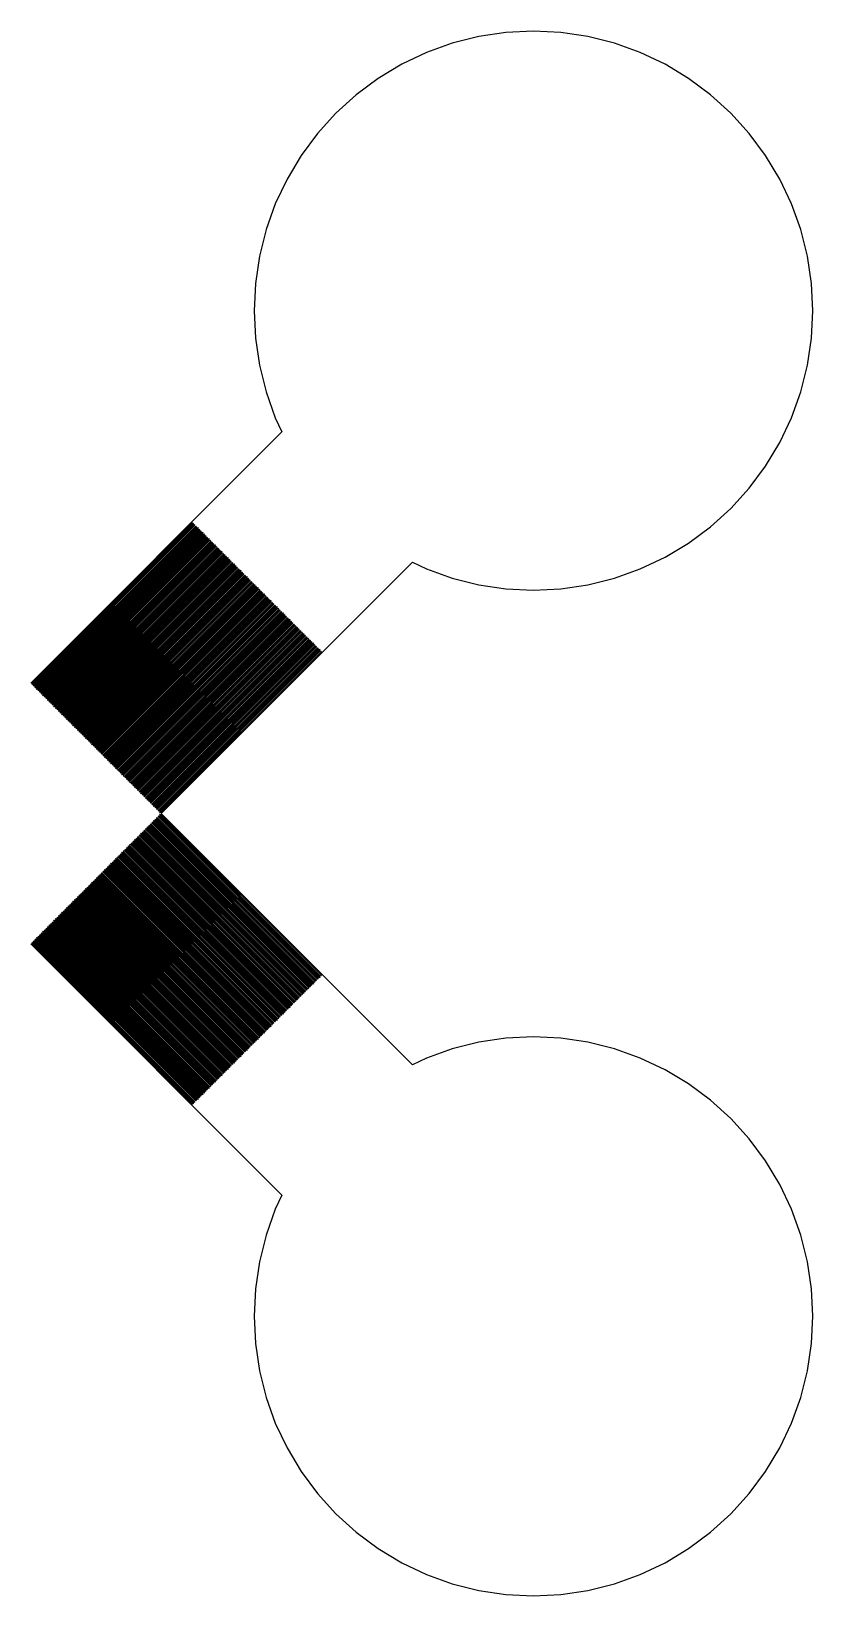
# Model space of a CAD drawing. Extents: x -73 to 181, y -8 to 80.
# Drawn here: x 9 to 16, y 2 to 16 of the extents above; entities that cross this region are included whole.
import ezdxf

# ---------------------------------------------------------------- set-up
doc = ezdxf.new("R2010")
doc.units = 0

msp = doc.modelspace()

# ---------------------------------------------------------------- linework, layer by layer
for p, q in [((13.2521, 15.9851), (13.0095, 15.9491)), ((13.4972, 15.9972), (13.2521, 15.9851)), ((13.7422, 15.9851), (13.4972, 15.9972)), ((13.9849, 15.9491), (13.7422, 15.9851)), ((12.7715, 15.8895), (12.5405, 15.8069)), ((13.0095, 15.9491), (12.7715, 15.8895)), ((14.2229, 15.8895), (13.9849, 15.9491)), ((14.4539, 15.8069), (14.2229, 15.8895)), ((12.3187, 15.702), (12.1083, 15.5759)), ((12.5405, 15.8069), (12.3187, 15.702)), ((14.6757, 15.702), (14.4539, 15.8069)), ((14.8861, 15.5759), (14.6757, 15.702)), ((12.1083, 15.5759), (11.9112, 15.4297)), ((15.0832, 15.4297), (14.8861, 15.5759)), ((11.9112, 15.4297), (11.7294, 15.265)), ((15.265, 15.265), (15.0832, 15.4297)), ((11.7294, 15.265), (11.5647, 15.0832)), ((15.4297, 15.0832), (15.265, 15.265)), ((11.5647, 15.0832), (11.4185, 14.8861)), ((15.5759, 14.8861), (15.4297, 15.0832)), ((11.4185, 14.8861), (11.2924, 14.6757)), ((15.702, 14.6757), (15.5759, 14.8861)), ((11.2924, 14.6757), (11.1875, 14.4539)), ((15.8069, 14.4539), (15.702, 14.6757)), ((11.1875, 14.4539), (11.1048, 14.2229)), ((15.8895, 14.2229), (15.8069, 14.4539)), ((11.1048, 14.2229), (11.0452, 13.9849)), ((15.9491, 13.9849), (15.8895, 14.2229)), ((11.0452, 13.9849), (11.0092, 13.7422)), ((15.9851, 13.7422), (15.9491, 13.9849)), ((11.0092, 13.7422), (10.9972, 13.4972)), ((15.9972, 13.4972), (15.9851, 13.7422)), ((10.9972, 13.4972), (11.0092, 13.2521)), ((15.9851, 13.2521), (15.9972, 13.4972)), ((11.0092, 13.2521), (11.0452, 13.0094)), ((15.9491, 13.0095), (15.9851, 13.2521)), ((11.0452, 13.0094), (11.1048, 12.7715)), ((15.8895, 12.7715), (15.9491, 13.0095)), ((11.1048, 12.7715), (11.1875, 12.5405)), ((15.8069, 12.5405), (15.8895, 12.7715)), ((11.1875, 12.5405), (11.2473, 12.414)), ((15.702, 12.3187), (15.8069, 12.5405)), ((11.2473, 12.414), (9, 10.1667)), ((15.5759, 12.1083), (15.702, 12.3187)), ((15.4297, 11.9112), (15.5759, 12.1083)), ((15.265, 11.7294), (15.4297, 11.9112)), ((15.0832, 11.5647), (15.265, 11.7294)), ((9.00706, 10.1596), (10.4474, 11.6)), ((10.4545, 11.5929), (9.01414, 10.1526)), ((9.02121, 10.1455), (10.4616, 11.5859)), ((10.4687, 11.5788), (9.02829, 10.1384)), ((9.03535, 10.1314), (10.4757, 11.5717)), ((10.4828, 11.5647), (9.04242, 10.1243)), ((9.0495, 10.1172), (10.4899, 11.5576)), ((10.4969, 11.5505), (9.05656, 10.1101)), ((9.06364, 10.1031), (10.504, 11.5434)), ((10.5111, 11.5364), (9.07071, 10.096)), ((9.07777, 10.0889), (10.5182, 11.5293)), ((10.5252, 11.5222), (9.08485, 10.0818)), ((9.09192, 10.0748), (10.5323, 11.5152)), ((10.5394, 11.5081), (9.09898, 10.0677)), ((9.10606, 10.0606), (10.5464, 11.501)), ((10.5535, 11.494), (9.11313, 10.0536)), ((9.12019, 10.0465), (10.5606, 11.4869)), ((10.5677, 11.4798), (9.12727, 10.0394)), ((10.4474, 11.6), (10.4545, 11.5929)), ((10.4616, 11.5859), (10.4687, 11.5788)), ((10.4757, 11.5717), (10.4828, 11.5647)), ((10.4899, 11.5576), (10.4969, 11.5505)), ((10.504, 11.5434), (10.5111, 11.5364)), ((10.5182, 11.5293), (10.5252, 11.5222)), ((10.5323, 11.5152), (10.5394, 11.5081)), ((10.5464, 11.501), (10.5535, 11.494)), ((10.5606, 11.4869), (10.5677, 11.4798)), ((14.8861, 11.4185), (15.0832, 11.5647)), ((9.13434, 10.0324), (10.5747, 11.4727)), ((10.5818, 11.4657), (9.14142, 10.0253)), ((9.14848, 10.0182), (10.5889, 11.4586)), ((10.5959, 11.4515), (9.15556, 10.0112)), ((9.16263, 10.0041), (10.603, 11.4444)), ((10.6101, 11.4374), (9.16971, 9.99701)), ((9.17677, 9.98994), (10.6171, 11.4303)), ((10.6242, 11.4232), (9.18385, 9.98286)), ((9.19092, 9.9758), (10.6313, 11.4162)), ((10.6384, 11.4091), (9.19798, 9.96872)), ((9.20506, 9.96165), (10.6454, 11.402)), ((10.6525, 11.395), (9.21213, 9.95457)), ((9.21919, 9.94751), (10.6596, 11.3879)), ((10.6667, 11.3808), (9.22627, 9.94043)), ((9.23334, 9.93336), (10.6737, 11.3737)), ((10.6808, 11.3667), (9.24042, 9.92628)), ((9.24748, 9.91922), (10.6879, 11.3596)), ((10.6949, 11.3525), (9.25455, 9.91216)), ((9.26163, 9.90508), (10.702, 11.3455)), ((10.7091, 11.3384), (9.26869, 9.89801)), ((10.5747, 11.4727), (10.5818, 11.4657)), ((10.5889, 11.4586), (10.5959, 11.4515)), ((10.603, 11.4444), (10.6101, 11.4374)), ((10.6171, 11.4303), (10.6242, 11.4232)), ((10.6313, 11.4162), (10.6384, 11.4091)), ((10.6454, 11.402), (10.6525, 11.395)), ((10.6596, 11.3879), (10.6667, 11.3808)), ((10.6737, 11.3737), (10.6808, 11.3667)), ((10.6879, 11.3596), (10.6949, 11.3525)), ((10.702, 11.3455), (10.7091, 11.3384)), ((14.6757, 11.2924), (14.8861, 11.4185)), ((9.27576, 9.89095), (10.7161, 11.3313)), ((10.7232, 11.3242), (9.28284, 9.88387)), ((9.2899, 9.8768), (10.7303, 11.3172)), ((10.7374, 11.3101), (9.29698, 9.86974)), ((9.30405, 9.86266), (10.7444, 11.303)), ((10.7515, 11.296), (9.31113, 9.85559)), ((9.31819, 9.84851), (10.7586, 11.2889)), ((10.7656, 11.2818), (9.32527, 9.84145)), ((9.33234, 9.83437), (10.7727, 11.2747)), ((10.7798, 11.2677), (9.33942, 9.8273)), ((9.34648, 9.82022), (10.7868, 11.2606)), ((10.7939, 11.2535), (9.35355, 9.81316)), ((9.36063, 9.80608), (10.801, 11.2465)), ((10.8081, 11.2394), (9.36769, 9.79901)), ((9.37476, 9.79195), (10.8151, 11.2323)), ((10.8222, 11.2253), (9.38184, 9.78487)), ((9.3889, 9.7778), (10.8293, 11.2182)), ((10.8363, 11.2111), (9.39597, 9.77074)), ((9.40305, 9.76366), (10.8434, 11.204)), ((10.8505, 11.197), (9.41011, 9.75659)), ((10.1667, 9), (12.414, 11.2473)), ((10.7161, 11.3313), (10.7232, 11.3242)), ((10.7303, 11.3172), (10.7374, 11.3101)), ((10.7444, 11.303), (10.7515, 11.296)), ((10.7586, 11.2889), (10.7656, 11.2818)), ((10.7727, 11.2747), (10.7798, 11.2677)), ((10.7868, 11.2606), (10.7939, 11.2535)), ((10.801, 11.2465), (10.8081, 11.2394)), ((10.8151, 11.2323), (10.8222, 11.2253)), ((10.8293, 11.2182), (10.8363, 11.2111)), ((10.8434, 11.204), (10.8505, 11.197)), ((12.414, 11.2473), (12.5405, 11.1875)), ((14.4539, 11.1875), (14.6757, 11.2924)), ((9.41719, 9.74951), (10.8576, 11.1899)), ((10.8646, 11.1828), (9.42426, 9.74245)), ((9.43134, 9.73538), (10.8717, 11.1758)), ((10.8788, 11.1687), (9.4384, 9.7283)), ((9.44548, 9.72124), (10.8858, 11.1616)), ((10.8929, 11.1545), (9.45255, 9.71417)), ((9.45963, 9.70709), (10.9, 11.1475)), ((10.9071, 11.1404), (9.46669, 9.70003)), ((9.47375, 9.69295), (10.9141, 11.1333)), ((10.9212, 11.1263), (9.48083, 9.68588)), ((9.4879, 9.6788), (10.9283, 11.1192)), ((10.9353, 11.1121), (9.49496, 9.67174)), ((9.50204, 9.66466), (10.9424, 11.105)), ((10.9495, 11.098), (9.50911, 9.65759)), ((9.51619, 9.65051), (10.9566, 11.0909)), ((10.9636, 11.0838), (9.52325, 9.64345)), ((9.53032, 9.63638), (10.9707, 11.0768)), ((10.9778, 11.0697), (9.5374, 9.6293)), ((9.54446, 9.62224), (10.9848, 11.0626)), ((10.9919, 11.0556), (9.55153, 9.61517)), ((10.8576, 11.1899), (10.8646, 11.1828)), ((10.8717, 11.1758), (10.8788, 11.1687)), ((10.8858, 11.1616), (10.8929, 11.1545)), ((10.9, 11.1475), (10.9071, 11.1404)), ((10.9141, 11.1333), (10.9212, 11.1263)), ((10.9283, 11.1192), (10.9353, 11.1121)), ((10.9424, 11.105), (10.9495, 11.098)), ((10.9566, 11.0909), (10.9636, 11.0838)), ((10.9707, 11.0768), (10.9778, 11.0697)), ((10.9848, 11.0626), (10.9919, 11.0556)), ((12.5405, 11.1875), (12.7715, 11.1048)), ((12.7715, 11.1048), (13.0094, 11.0452)), ((13.9849, 11.0452), (14.2229, 11.1048)), ((14.2229, 11.1048), (14.4539, 11.1875)), ((9.55861, 9.60809), (10.999, 11.0485)), ((11.0061, 11.0414), (9.56567, 9.60103)), ((9.57275, 9.59396), (11.0131, 11.0343)), ((11.0202, 11.0273), (9.57982, 9.58688)), ((9.58688, 9.57982), (11.0273, 11.0202)), ((11.0343, 11.0131), (9.59396, 9.57275)), ((9.60103, 9.56567), (11.0414, 11.0061)), ((11.0485, 10.999), (9.60809, 9.55861)), ((9.61517, 9.55153), (11.0556, 10.9919)), ((11.0626, 10.9848), (9.62224, 9.54446)), ((9.6293, 9.5374), (11.0697, 10.9778)), ((11.0768, 10.9707), (9.63638, 9.53032)), ((9.64345, 9.52325), (11.0838, 10.9636)), ((11.0909, 10.9566), (9.65051, 9.51619)), ((9.65759, 9.50911), (11.098, 10.9495)), ((11.105, 10.9424), (9.66466, 9.50204)), ((9.67174, 9.49496), (11.1121, 10.9353)), ((11.1192, 10.9283), (9.6788, 9.4879)), ((9.68588, 9.48083), (11.1263, 10.9212)), ((10.999, 11.0485), (11.0061, 11.0414)), ((11.0131, 11.0343), (11.0202, 11.0273)), ((11.0273, 11.0202), (11.0343, 11.0131)), ((11.0414, 11.0061), (11.0485, 10.999)), ((11.0556, 10.9919), (11.0626, 10.9848)), ((11.0697, 10.9778), (11.0768, 10.9707)), ((11.0838, 10.9636), (11.0909, 10.9566)), ((11.098, 10.9495), (11.105, 10.9424)), ((11.1121, 10.9353), (11.1192, 10.9283)), ((11.1263, 10.9212), (11.1333, 10.9141)), ((13.0094, 11.0452), (13.2521, 11.0092)), ((13.2521, 11.0092), (13.4972, 10.9972)), ((13.4972, 10.9972), (13.7422, 11.0092)), ((13.7422, 11.0092), (13.9849, 11.0452)), ((11.1333, 10.9141), (9.69295, 9.47375)), ((9.70003, 9.46669), (11.1404, 10.9071)), ((11.1475, 10.9), (9.70709, 9.45963)), ((9.71417, 9.45255), (11.1545, 10.8929)), ((11.1616, 10.8858), (9.72124, 9.44548)), ((9.7283, 9.4384), (11.1687, 10.8788)), ((11.1758, 10.8717), (9.73538, 9.43134)), ((9.74245, 9.42426), (11.1828, 10.8646)), ((11.1899, 10.8576), (9.74951, 9.41719)), ((9.75659, 9.41011), (11.197, 10.8505)), ((11.204, 10.8434), (9.76366, 9.40305)), ((9.77074, 9.39597), (11.2111, 10.8363)), ((11.2182, 10.8293), (9.7778, 9.3889)), ((9.78487, 9.38184), (11.2253, 10.8222)), ((11.2323, 10.8151), (9.79195, 9.37476)), ((9.79901, 9.36769), (11.2394, 10.8081)), ((11.2465, 10.801), (9.80608, 9.36063)), ((9.81316, 9.35355), (11.2535, 10.7939)), ((11.2606, 10.7868), (9.82022, 9.34648)), ((9.8273, 9.33942), (11.2677, 10.7798)), ((11.1404, 10.9071), (11.1475, 10.9)), ((11.1545, 10.8929), (11.1616, 10.8858)), ((11.1687, 10.8788), (11.1758, 10.8717)), ((11.1828, 10.8646), (11.1899, 10.8576)), ((11.197, 10.8505), (11.204, 10.8434)), ((11.2111, 10.8363), (11.2182, 10.8293)), ((11.2253, 10.8222), (11.2323, 10.8151)), ((11.2394, 10.8081), (11.2465, 10.801)), ((11.2535, 10.7939), (11.2606, 10.7868)), ((11.2677, 10.7798), (11.2747, 10.7727)), ((11.2747, 10.7727), (9.83437, 9.33234)), ((9.84145, 9.32527), (11.2818, 10.7656)), ((11.2889, 10.7586), (9.84851, 9.31819)), ((9.85559, 9.31113), (11.296, 10.7515)), ((11.303, 10.7444), (9.86266, 9.30405)), ((9.86974, 9.29698), (11.3101, 10.7374)), ((11.3172, 10.7303), (9.8768, 9.2899)), ((9.88387, 9.28284), (11.3242, 10.7232)), ((11.3313, 10.7161), (9.89095, 9.27576)), ((9.89801, 9.26869), (11.3384, 10.7091)), ((11.3455, 10.702), (9.90508, 9.26163)), ((9.91216, 9.25455), (11.3525, 10.6949)), ((11.3596, 10.6879), (9.91922, 9.24748)), ((9.92628, 9.24042), (11.3667, 10.6808)), ((11.3737, 10.6737), (9.93336, 9.23334)), ((9.94043, 9.22627), (11.3808, 10.6667)), ((11.3879, 10.6596), (9.94751, 9.21919)), ((9.95457, 9.21213), (11.395, 10.6525)), ((11.402, 10.6454), (9.96165, 9.20506)), ((9.96872, 9.19798), (11.4091, 10.6384)), ((11.2818, 10.7656), (11.2889, 10.7586)), ((11.296, 10.7515), (11.303, 10.7444)), ((11.3101, 10.7374), (11.3172, 10.7303)), ((11.3242, 10.7232), (11.3313, 10.7161)), ((11.3384, 10.7091), (11.3455, 10.702)), ((11.3525, 10.6949), (11.3596, 10.6879)), ((11.3667, 10.6808), (11.3737, 10.6737)), ((11.3808, 10.6667), (11.3879, 10.6596)), ((11.395, 10.6525), (11.402, 10.6454)), ((11.4091, 10.6384), (11.4162, 10.6313)), ((11.4162, 10.6313), (9.9758, 9.19092)), ((9.98286, 9.18385), (11.4232, 10.6242)), ((11.4303, 10.6171), (9.98994, 9.17677)), ((9.99701, 9.16971), (11.4374, 10.6101)), ((11.4444, 10.603), (10.0041, 9.16263)), ((10.0112, 9.15556), (11.4515, 10.5959)), ((11.4586, 10.5889), (10.0182, 9.14848)), ((10.0253, 9.14142), (11.4657, 10.5818)), ((11.4727, 10.5747), (10.0324, 9.13434)), ((10.0394, 9.12727), (11.4798, 10.5677)), ((11.4869, 10.5606), (10.0465, 9.12019)), ((10.0536, 9.11313), (11.494, 10.5535)), ((11.501, 10.5464), (10.0606, 9.10606)), ((10.0677, 9.09898), (11.5081, 10.5394)), ((11.5152, 10.5323), (10.0748, 9.09192)), ((10.0818, 9.08485), (11.5222, 10.5252)), ((11.5293, 10.5182), (10.0889, 9.07777)), ((10.096, 9.07071), (11.5364, 10.5111)), ((11.5434, 10.504), (10.1031, 9.06364)), ((10.1101, 9.05656), (11.5505, 10.4969)), ((11.4232, 10.6242), (11.4303, 10.6171)), ((11.4374, 10.6101), (11.4444, 10.603)), ((11.4515, 10.5959), (11.4586, 10.5889)), ((11.4657, 10.5818), (11.4727, 10.5747)), ((11.4798, 10.5677), (11.4869, 10.5606)), ((11.494, 10.5535), (11.501, 10.5464)), ((11.5081, 10.5394), (11.5152, 10.5323)), ((11.5222, 10.5252), (11.5293, 10.5182)), ((11.5364, 10.5111), (11.5434, 10.504)), ((11.5505, 10.4969), (11.5576, 10.4899)), ((11.5576, 10.4899), (10.1172, 9.0495)), ((10.1243, 9.04242), (11.5647, 10.4828)), ((11.5717, 10.4757), (10.1314, 9.03535)), ((10.1384, 9.02829), (11.5788, 10.4687)), ((11.5859, 10.4616), (10.1455, 9.02121)), ((10.1526, 9.01414), (11.5929, 10.4545)), ((11.6, 10.4474), (10.1596, 9.00706)), ((11.5647, 10.4828), (11.5717, 10.4757)), ((11.5788, 10.4687), (11.5859, 10.4616)), ((11.5929, 10.4545), (11.6, 10.4474)), ((9.01414, 10.1526), (9.00706, 10.1596)), ((9.02829, 10.1384), (9.02121, 10.1455)), ((9.04242, 10.1243), (9.03535, 10.1314)), ((9.05656, 10.1101), (9.0495, 10.1172)), ((9.07071, 10.096), (9.06364, 10.1031)), ((9.08485, 10.0818), (9.07777, 10.0889)), ((9.09898, 10.0677), (9.09192, 10.0748)), ((9.11313, 10.0536), (9.10606, 10.0606)), ((9.12727, 10.0394), (9.12019, 10.0465)), ((9.14142, 10.0253), (9.13434, 10.0324)), ((9.15556, 10.0112), (9.14848, 10.0182)), ((9.16971, 9.99701), (9.16263, 10.0041)), ((9.18385, 9.98286), (9.17677, 9.98994)), ((9.19798, 9.96872), (9.19092, 9.9758)), ((9.21213, 9.95457), (9.20506, 9.96165)), ((9.22627, 9.94043), (9.21919, 9.94751)), ((9.24042, 9.92628), (9.23334, 9.93336)), ((9.25455, 9.91216), (9.24748, 9.91922)), ((9.26869, 9.89801), (9.26163, 9.90508)), ((9.28284, 9.88387), (9.27576, 9.89095)), ((9.29698, 9.86974), (9.2899, 9.8768)), ((9.31113, 9.85559), (9.30405, 9.86266)), ((9.32527, 9.84145), (9.31819, 9.84851)), ((9.33942, 9.8273), (9.33234, 9.83437)), ((9.35355, 9.81316), (9.34648, 9.82022)), ((9.36769, 9.79901), (9.36063, 9.80608)), ((9.38184, 9.78487), (9.37476, 9.79195)), ((9.39597, 9.77074), (9.3889, 9.7778)), ((9.41011, 9.75659), (9.40305, 9.76366)), ((9.42426, 9.74245), (9.41719, 9.74951)), ((9.4384, 9.7283), (9.43134, 9.73538)), ((9.45255, 9.71417), (9.44548, 9.72124)), ((9.46669, 9.70003), (9.45963, 9.70709)), ((9.48083, 9.68588), (9.47375, 9.69295)), ((9.49496, 9.67174), (9.4879, 9.6788)), ((9.50911, 9.65759), (9.50204, 9.66466)), ((9.52325, 9.64345), (9.51619, 9.65051)), ((9.5374, 9.6293), (9.53032, 9.63638)), ((9.55153, 9.61517), (9.54446, 9.62224)), ((9.56567, 9.60103), (9.55861, 9.60809)), ((9.57982, 9.58688), (9.57275, 9.59396)), ((9.59396, 9.57275), (9.58688, 9.57982)), ((9.60809, 9.55861), (9.60103, 9.56567)), ((9.62224, 9.54446), (9.61517, 9.55153)), ((9.63638, 9.53032), (9.6293, 9.5374)), ((9.65051, 9.51619), (9.64345, 9.52325)), ((9.66466, 9.50204), (9.65759, 9.50911)), ((9.6788, 9.4879), (9.67174, 9.49496)), ((9.69295, 9.47375), (9.68588, 9.48083)), ((9.70709, 9.45963), (9.70003, 9.46669)), ((9.72124, 9.44548), (9.71417, 9.45255)), ((9.73538, 9.43134), (9.7283, 9.4384)), ((9.74951, 9.41719), (9.74245, 9.42426)), ((9.76366, 9.40305), (9.75659, 9.41011)), ((9.7778, 9.3889), (9.77074, 9.39597)), ((9.79195, 9.37476), (9.78487, 9.38184)), ((9.80608, 9.36063), (9.79901, 9.36769)), ((9.82022, 9.34648), (9.81316, 9.35355)), ((9.83437, 9.33234), (9.8273, 9.33942)), ((9.84851, 9.31819), (9.84145, 9.32527)), ((9.86266, 9.30405), (9.85559, 9.31113)), ((9.8768, 9.2899), (9.86974, 9.29698)), ((9.89095, 9.27576), (9.88387, 9.28284)), ((9.90508, 9.26163), (9.89801, 9.26869)), ((9.91922, 9.24748), (9.91216, 9.25455)), ((9.93336, 9.23334), (9.92628, 9.24042)), ((9.94751, 9.21919), (9.94043, 9.22627)), ((9.96165, 9.20506), (9.95457, 9.21213)), ((9.9758, 9.19092), (9.96872, 9.19798)), ((9.98994, 9.17677), (9.98286, 9.18385)), ((10.0041, 9.16263), (9.99701, 9.16971)), ((10.0182, 9.14848), (10.0112, 9.15556)), ((10.0324, 9.13434), (10.0253, 9.14142)), ((10.0465, 9.12019), (10.0394, 9.12727)), ((10.0606, 9.10606), (10.0536, 9.11313)), ((10.0748, 9.09192), (10.0677, 9.09898)), ((10.0889, 9.07777), (10.0818, 9.08485)), ((10.1031, 9.06364), (10.096, 9.07071)), ((10.1172, 9.0495), (10.1101, 9.05656)), ((10.1314, 9.03535), (10.1243, 9.04242)), ((10.1243, 8.95757), (10.1314, 8.96463)), ((11.5647, 7.5172), (10.1243, 8.95757)), ((10.1314, 8.96463), (11.5717, 7.52426)), ((10.1455, 9.02121), (10.1384, 9.02829)), ((10.1384, 8.97169), (10.1455, 8.97878)), ((11.5788, 7.53133), (10.1384, 8.97169)), ((10.1455, 8.97878), (11.5859, 7.53841)), ((10.1596, 9.00706), (10.1526, 9.01414)), ((10.1526, 8.98584), (10.1596, 8.99292)), ((11.5929, 7.54547), (10.1526, 8.98584)), ((10.1596, 8.99292), (11.6, 7.55254)), ((12.414, 6.75269), (10.1667, 9)), ((9.98286, 8.81613), (9.98994, 8.82321)), ((9.98994, 8.82321), (11.4303, 7.38284)), ((9.99701, 8.83028), (10.0041, 8.83736)), ((11.4374, 7.38991), (9.99701, 8.83028)), ((10.0041, 8.83736), (11.4444, 7.39697)), ((10.0112, 8.84442), (10.0182, 8.8515)), ((11.4515, 7.40405), (10.0112, 8.84442)), ((10.0182, 8.8515), (11.4586, 7.41112)), ((10.0253, 8.85857), (10.0324, 8.86565)), ((11.4657, 7.4182), (10.0253, 8.85857)), ((10.0324, 8.86565), (11.4727, 7.42526)), ((10.0394, 8.87271), (10.0465, 8.87979)), ((11.4798, 7.43233), (10.0394, 8.87271)), ((10.0465, 8.87979), (11.4869, 7.43941)), ((10.0536, 8.88686), (10.0606, 8.89392)), ((11.494, 7.44647), (10.0536, 8.88686)), ((10.0606, 8.89392), (11.501, 7.45354)), ((10.0677, 8.901), (10.0748, 8.90807)), ((11.5081, 7.46062), (10.0677, 8.901)), ((10.0748, 8.90807), (11.5152, 7.46768)), ((10.0818, 8.91513), (10.0889, 8.92221)), ((11.5222, 7.47475), (10.0818, 8.91513)), ((10.0889, 8.92221), (11.5293, 7.48183)), ((10.096, 8.92928), (10.1031, 8.93634)), ((11.5364, 7.48889), (10.096, 8.92928)), ((10.1031, 8.93634), (11.5434, 7.49597)), ((10.1101, 8.94342), (10.1172, 8.95049)), ((11.5505, 7.50305), (10.1101, 8.94342)), ((10.1172, 8.95049), (11.5576, 7.51012)), ((9.84145, 8.67471), (9.84851, 8.68179)), ((9.84851, 8.68179), (11.2889, 7.24142)), ((9.85559, 8.68886), (9.86266, 8.69594)), ((11.296, 7.24849), (9.85559, 8.68886)), ((9.86266, 8.69594), (11.303, 7.25555)), ((9.86974, 8.703), (9.8768, 8.71008)), ((11.3101, 7.26263), (9.86974, 8.703)), ((9.8768, 8.71008), (11.3172, 7.2697)), ((9.88387, 8.71715), (9.89095, 8.72423)), ((11.3242, 7.27676), (9.88387, 8.71715)), ((9.89095, 8.72423), (11.3313, 7.28384)), ((9.89801, 8.73129), (9.90508, 8.73836)), ((11.3384, 7.29091), (9.89801, 8.73129)), ((9.90508, 8.73836), (11.3455, 7.29797)), ((9.91216, 8.74544), (9.91922, 8.7525)), ((11.3525, 7.30505), (9.91216, 8.74544)), ((9.91922, 8.7525), (11.3596, 7.31212)), ((9.92628, 8.75957), (9.93336, 8.76665)), ((11.3667, 7.31918), (9.92628, 8.75957)), ((9.93336, 8.76665), (11.3737, 7.32626)), ((9.94043, 8.77371), (9.94751, 8.78079)), ((11.3808, 7.33333), (9.94043, 8.77371)), ((9.94751, 8.78079), (11.3879, 7.34041)), ((9.95457, 8.78786), (9.96165, 8.79492)), ((11.395, 7.34747), (9.95457, 8.78786)), ((9.96165, 8.79492), (11.402, 7.35455)), ((9.96872, 8.802), (9.9758, 8.80907)), ((11.4091, 7.36162), (9.96872, 8.802)), ((9.9758, 8.80907), (11.4162, 7.3687)), ((11.4232, 7.37576), (9.98286, 8.81613)), ((9.70003, 8.53329), (9.70709, 8.54036)), ((9.70709, 8.54036), (11.1475, 7.09999)), ((9.71417, 8.54744), (9.72124, 8.5545)), ((11.1545, 7.10707), (9.71417, 8.54744)), ((9.72124, 8.5545), (11.1616, 7.11414)), ((9.7283, 8.56158), (9.73538, 8.56865)), ((11.1687, 7.1212), (9.7283, 8.56158)), ((9.73538, 8.56865), (11.1758, 7.12828)), ((9.74245, 8.57573), (9.74951, 8.58279)), ((11.1828, 7.13535), (9.74245, 8.57573)), ((9.74951, 8.58279), (11.1899, 7.14241)), ((9.75659, 8.58987), (9.76366, 8.59694)), ((11.197, 7.14949), (9.75659, 8.58987)), ((9.76366, 8.59694), (11.204, 7.15656)), ((9.77074, 8.60402), (9.7778, 8.61108)), ((11.2111, 7.16364), (9.77074, 8.60402)), ((9.7778, 8.61108), (11.2182, 7.1707)), ((9.78487, 8.61815), (9.79195, 8.62523)), ((11.2253, 7.17776), (9.78487, 8.61815)), ((9.79195, 8.62523), (11.2323, 7.18484)), ((9.79901, 8.63229), (9.80608, 8.63936)), ((11.2394, 7.19191), (9.79901, 8.63229)), ((9.80608, 8.63936), (11.2465, 7.19899)), ((9.81316, 8.64644), (9.82022, 8.6535)), ((11.2535, 7.20605), (9.81316, 8.64644)), ((9.82022, 8.6535), (11.2606, 7.21313)), ((9.8273, 8.66057), (9.83437, 8.66765)), ((11.2677, 7.2202), (9.8273, 8.66057)), ((9.83437, 8.66765), (11.2747, 7.22728)), ((11.2818, 7.23434), (9.84145, 8.67471)), ((9.55861, 8.39189), (9.56567, 8.39896)), ((9.56567, 8.39896), (11.0061, 6.95857)), ((9.57275, 8.40602), (9.57982, 8.4131)), ((11.0131, 6.96565), (9.57275, 8.40602)), ((9.57982, 8.4131), (11.0202, 6.97272)), ((9.58688, 8.42017), (9.59396, 8.42723)), ((11.0273, 6.97978), (9.58688, 8.42017)), ((9.59396, 8.42723), (11.0343, 6.98686)), ((9.60103, 8.43431), (9.60809, 8.44138)), ((11.0414, 6.99393), (9.60103, 8.43431)), ((9.60809, 8.44138), (11.0485, 7.00099)), ((9.61517, 8.44846), (9.62224, 8.45552)), ((11.0556, 7.00807), (9.61517, 8.44846)), ((9.62224, 8.45552), (11.0626, 7.01514)), ((9.6293, 8.46259), (9.63638, 8.46967)), ((11.0697, 7.0222), (9.6293, 8.46259)), ((9.63638, 8.46967), (11.0768, 7.02928)), ((9.64345, 8.47673), (9.65051, 8.4838)), ((11.0838, 7.03635), (9.64345, 8.47673)), ((9.65051, 8.4838), (11.0909, 7.04341)), ((9.65759, 8.49088), (9.66466, 8.49794)), ((11.098, 7.05049), (9.65759, 8.49088)), ((9.66466, 8.49794), (11.105, 7.05756)), ((9.67174, 8.50502), (9.6788, 8.51208)), ((11.1121, 7.06464), (9.67174, 8.50502)), ((9.6788, 8.51208), (11.1192, 7.0717)), ((9.68588, 8.51915), (9.69295, 8.52623)), ((11.1263, 7.07878), (9.68588, 8.51915)), ((9.69295, 8.52623), (11.1333, 7.08586)), ((11.1404, 7.09293), (9.70003, 8.53329)), ((9.41719, 8.25047), (9.42426, 8.25754)), ((9.42426, 8.25754), (10.8646, 6.81715)), ((9.43134, 8.2646), (9.4384, 8.27168)), ((10.8717, 6.82423), (9.43134, 8.2646)), ((9.4384, 8.27168), (10.8788, 6.8313)), ((9.44548, 8.27875), (9.45255, 8.28581)), ((10.8858, 6.83838), (9.44548, 8.27875)), ((9.45255, 8.28581), (10.8929, 6.84544)), ((9.45963, 8.29289), (9.46669, 8.29996)), ((10.9, 6.85252), (9.45963, 8.29289)), ((9.46669, 8.29996), (10.9071, 6.85959)), ((9.47375, 8.30704), (9.48083, 8.3141)), ((10.9141, 6.86665), (9.47375, 8.30704)), ((9.48083, 8.3141), (10.9212, 6.87373)), ((9.4879, 8.32118), (9.49496, 8.32825)), ((10.9283, 6.8808), (9.4879, 8.32118)), ((9.49496, 8.32825), (10.9353, 6.88786)), ((9.50204, 8.33533), (9.50911, 8.34239)), ((10.9424, 6.89494), (9.50204, 8.33533)), ((9.50911, 8.34239), (10.9495, 6.90201)), ((9.51619, 8.34947), (9.52325, 8.35654)), ((10.9566, 6.90909), (9.51619, 8.34947)), ((9.52325, 8.35654), (10.9636, 6.91615)), ((9.53032, 8.3636), (9.5374, 8.37068)), ((10.9707, 6.92322), (9.53032, 8.3636)), ((9.5374, 8.37068), (10.9778, 6.9303)), ((9.54446, 8.37775), (9.55153, 8.38481)), ((10.9848, 6.93736), (9.54446, 8.37775)), ((9.55153, 8.38481), (10.9919, 6.94443)), ((10.999, 6.95151), (9.55861, 8.39189)), ((9.2899, 8.12318), (9.29698, 8.13025)), ((10.7303, 6.68282), (9.2899, 8.12318)), ((9.29698, 8.13025), (10.7374, 6.68988)), ((9.30405, 8.13733), (9.31113, 8.14439)), ((10.7444, 6.69696), (9.30405, 8.13733)), ((9.31113, 8.14439), (10.7515, 6.70403)), ((9.31819, 8.15147), (9.32527, 8.15854)), ((10.7586, 6.71109), (9.31819, 8.15147)), ((9.32527, 8.15854), (10.7656, 6.71817)), ((9.33234, 8.16562), (9.33942, 8.17268)), ((10.7727, 6.72523), (9.33234, 8.16562)), ((9.33942, 8.17268), (10.7798, 6.73232)), ((9.34648, 8.17976), (9.35355, 8.18683)), ((10.7868, 6.73938), (9.34648, 8.17976)), ((9.35355, 8.18683), (10.7939, 6.74644)), ((9.36063, 8.19391), (9.36769, 8.20097)), ((10.801, 6.75352), (9.36063, 8.19391)), ((9.36769, 8.20097), (10.8081, 6.76059)), ((9.37476, 8.20804), (9.38184, 8.21512)), ((10.8151, 6.76765), (9.37476, 8.20804)), ((9.38184, 8.21512), (10.8222, 6.77473)), ((9.3889, 8.22218), (9.39597, 8.22925)), ((10.8293, 6.7818), (9.3889, 8.22218)), ((9.39597, 8.22925), (10.8363, 6.78886)), ((9.40305, 8.23633), (9.41011, 8.24339)), ((10.8434, 6.79594), (9.40305, 8.23633)), ((9.41011, 8.24339), (10.8505, 6.80301)), ((10.8576, 6.81009), (9.41719, 8.25047)), ((9.14848, 7.98177), (9.15556, 7.98883)), ((10.5889, 6.54138), (9.14848, 7.98177)), ((9.15556, 7.98883), (10.5959, 6.54846)), ((9.16263, 7.99591), (9.16971, 8.00298)), ((10.603, 6.55554), (9.16263, 7.99591)), ((9.16971, 8.00298), (10.6101, 6.56261)), ((9.17677, 8.01004), (9.18385, 8.01712)), ((10.6171, 6.56967), (9.17677, 8.01004)), ((9.18385, 8.01712), (10.6242, 6.57675)), ((9.19092, 8.02419), (9.19798, 8.03127)), ((10.6313, 6.58382), (9.19092, 8.02419)), ((9.19798, 8.03127), (10.6384, 6.59088)), ((9.20506, 8.03833), (9.21213, 8.04541)), ((10.6454, 6.59796), (9.20506, 8.03833)), ((9.21213, 8.04541), (10.6525, 6.60503)), ((9.21919, 8.05247), (9.22627, 8.05956)), ((10.6596, 6.61209), (9.21919, 8.05247)), ((9.22627, 8.05956), (10.6667, 6.61917)), ((9.23334, 8.06662), (9.24042, 8.0737)), ((10.6737, 6.62624), (9.23334, 8.06662)), ((9.24042, 8.0737), (10.6808, 6.63332)), ((9.24748, 8.08076), (9.25455, 8.08783)), ((10.6879, 6.64038), (9.24748, 8.08076)), ((9.25455, 8.08783), (10.6949, 6.64745)), ((9.26163, 8.09491), (9.26869, 8.10197)), ((10.702, 6.65453), (9.26163, 8.09491)), ((9.26869, 8.10197), (10.7091, 6.66159)), ((9.27576, 8.10904), (9.28284, 8.11612)), ((10.7161, 6.66867), (9.27576, 8.10904)), ((9.28284, 8.11612), (10.7232, 6.67574)), ((9.00706, 7.84035), (9.01414, 7.84741)), ((10.4474, 6.39996), (9.00706, 7.84035)), ((9.01414, 7.84741), (10.4545, 6.40704)), ((9.02121, 7.85448), (9.02829, 7.86156)), ((10.4616, 6.41411), (9.02121, 7.85448)), ((9.02829, 7.86156), (10.4687, 6.42119)), ((9.03535, 7.86862), (9.04242, 7.8757)), ((10.4757, 6.42825), (9.03535, 7.86862)), ((9.04242, 7.8757), (10.4828, 6.43532)), ((9.0495, 7.88277), (9.05656, 7.88985)), ((10.4899, 6.4424), (9.0495, 7.88277)), ((9.05656, 7.88985), (10.4969, 6.44946)), ((9.06364, 7.89691), (9.07071, 7.90399)), ((10.504, 6.45654), (9.06364, 7.89691)), ((9.07071, 7.90399), (10.5111, 6.46361)), ((9.07777, 7.91106), (9.08485, 7.91814)), ((10.5182, 6.47067), (9.07777, 7.91106)), ((9.08485, 7.91814), (10.5252, 6.47775)), ((9.09192, 7.9252), (9.09898, 7.93227)), ((10.5323, 6.48482), (9.09192, 7.9252)), ((9.09898, 7.93227), (10.5394, 6.49188)), ((9.10606, 7.93935), (9.11313, 7.94641)), ((10.5464, 6.49896), (9.10606, 7.93935)), ((9.11313, 7.94641), (10.5535, 6.50603)), ((9.12019, 7.95348), (9.12727, 7.96056)), ((10.5606, 6.51309), (9.12019, 7.95348)), ((9.12727, 7.96056), (10.5677, 6.52017)), ((9.13434, 7.96762), (9.14142, 7.97469)), ((10.5747, 6.52724), (9.13434, 7.96762)), ((9.14142, 7.97469), (10.5818, 6.53432)), ((9, 7.83327), (11.2473, 5.58597)), ((11.4727, 7.42526), (11.4657, 7.4182)), ((11.4869, 7.43941), (11.4798, 7.43233)), ((11.501, 7.45354), (11.494, 7.44647)), ((11.5152, 7.46768), (11.5081, 7.46062)), ((11.5293, 7.48183), (11.5222, 7.47475)), ((11.5434, 7.49597), (11.5364, 7.48889)), ((11.5576, 7.51012), (11.5505, 7.50305)), ((11.5717, 7.52426), (11.5647, 7.5172)), ((11.5859, 7.53841), (11.5788, 7.53133)), ((11.6, 7.55254), (11.5929, 7.54547)), ((11.3313, 7.28384), (11.3242, 7.27676)), ((11.3455, 7.29797), (11.3384, 7.29091)), ((11.3596, 7.31212), (11.3525, 7.30505)), ((11.3737, 7.32626), (11.3667, 7.31918)), ((11.3879, 7.34041), (11.3808, 7.33333)), ((11.402, 7.35455), (11.395, 7.34747)), ((11.4162, 7.3687), (11.4091, 7.36162)), ((11.4303, 7.38284), (11.4232, 7.37576)), ((11.4444, 7.39697), (11.4374, 7.38991)), ((11.4586, 7.41112), (11.4515, 7.40405)), ((11.1899, 7.14241), (11.1828, 7.13535)), ((11.204, 7.15656), (11.197, 7.14949)), ((11.2182, 7.1707), (11.2111, 7.16364)), ((11.2323, 7.18484), (11.2253, 7.17776)), ((11.2465, 7.19899), (11.2394, 7.19191)), ((11.2606, 7.21313), (11.2535, 7.20605)), ((11.2747, 7.22728), (11.2677, 7.2202)), ((11.2889, 7.24142), (11.2818, 7.23434)), ((11.303, 7.25555), (11.296, 7.24849)), ((11.3172, 7.2697), (11.3101, 7.26263)), ((11.0485, 7.00099), (11.0414, 6.99393)), ((11.0626, 7.01514), (11.0556, 7.00807)), ((11.0768, 7.02928), (11.0697, 7.0222)), ((11.0909, 7.04341), (11.0838, 7.03635)), ((11.105, 7.05756), (11.098, 7.05049)), ((11.1192, 7.0717), (11.1121, 7.06464)), ((11.1333, 7.08586), (11.1263, 7.07878)), ((11.1475, 7.09999), (11.1404, 7.09293)), ((11.1616, 7.11414), (11.1545, 7.10707)), ((11.1758, 7.12828), (11.1687, 7.1212)), ((13.4972, 7.00279), (13.2521, 6.99075)), ((13.7422, 6.99077), (13.4972, 7.00279)), ((10.9071, 6.85959), (10.9, 6.85252)), ((10.9212, 6.87373), (10.9141, 6.86665)), ((10.9353, 6.88786), (10.9283, 6.8808)), ((10.9495, 6.90201), (10.9424, 6.89494)), ((10.9636, 6.91615), (10.9566, 6.90909)), ((10.9778, 6.9303), (10.9707, 6.92322)), ((10.9919, 6.94443), (10.9848, 6.93736)), ((11.0061, 6.95857), (10.999, 6.95151)), ((11.0202, 6.97272), (11.0131, 6.96565)), ((11.0343, 6.98686), (11.0273, 6.97978)), ((12.7715, 6.89514), (12.5405, 6.81248)), ((13.0094, 6.95476), (12.7715, 6.89514)), ((13.2521, 6.99075), (13.0094, 6.95476)), ((13.9849, 6.95474), (13.7422, 6.99077)), ((14.2229, 6.89514), (13.9849, 6.95474)), ((14.4539, 6.81248), (14.2229, 6.89514)), ((10.7656, 6.71817), (10.7586, 6.71109)), ((10.7798, 6.73232), (10.7727, 6.72523)), ((10.7939, 6.74644), (10.7868, 6.73938)), ((10.8081, 6.76059), (10.801, 6.75352)), ((10.8222, 6.77473), (10.8151, 6.76765)), ((10.8363, 6.78886), (10.8293, 6.7818)), ((10.8505, 6.80301), (10.8434, 6.79594)), ((10.8646, 6.81715), (10.8576, 6.81009)), ((10.8788, 6.8313), (10.8717, 6.82423)), ((10.8929, 6.84544), (10.8858, 6.83838)), ((12.5405, 6.81248), (12.414, 6.75269)), ((14.6757, 6.7076), (14.4539, 6.81248)), ((10.6384, 6.59088), (10.6313, 6.58382)), ((10.6525, 6.60503), (10.6454, 6.59796)), ((10.6667, 6.61917), (10.6596, 6.61209)), ((10.6808, 6.63332), (10.6737, 6.62624)), ((10.6949, 6.64745), (10.6879, 6.64038)), ((10.7091, 6.66159), (10.702, 6.65453)), ((10.7232, 6.67574), (10.7161, 6.66867)), ((10.7374, 6.68988), (10.7303, 6.68282)), ((10.7515, 6.70403), (10.7444, 6.69696)), ((14.8861, 6.58147), (14.6757, 6.7076)), ((15.0832, 6.43533), (14.8861, 6.58147)), ((10.4969, 6.44946), (10.4899, 6.4424)), ((10.5111, 6.46361), (10.504, 6.45654)), ((10.5252, 6.47775), (10.5182, 6.47067)), ((10.5394, 6.49188), (10.5323, 6.48482)), ((10.5535, 6.50603), (10.5464, 6.49896)), ((10.5677, 6.52017), (10.5606, 6.51309)), ((10.5818, 6.53432), (10.5747, 6.52724)), ((10.5959, 6.54846), (10.5889, 6.54138)), ((10.6101, 6.56261), (10.603, 6.55554)), ((10.6242, 6.57675), (10.6171, 6.56967)), ((10.4545, 6.40704), (10.4474, 6.39996)), ((10.4687, 6.42119), (10.4616, 6.41411)), ((10.4828, 6.43532), (10.4757, 6.42825)), ((15.265, 6.27057), (15.0832, 6.43533)), ((15.4297, 6.08878), (15.265, 6.27057)), ((15.5759, 5.89171), (15.4297, 6.08878)), ((15.702, 5.68129), (15.5759, 5.89171)), ((15.8069, 5.4595), (15.702, 5.68129)), ((11.1875, 5.45952), (11.1048, 5.22852)), ((11.2473, 5.58597), (11.1875, 5.45952)), ((15.8895, 5.2285), (15.8069, 5.4595)), ((11.1048, 5.22852), (11.0452, 4.99054)), ((15.9491, 4.99051), (15.8895, 5.2285)), ((11.0452, 4.99054), (11.0092, 4.74786)), ((15.9851, 4.74785), (15.9491, 4.99051)), ((11.0092, 4.74786), (10.9972, 4.50281)), ((15.9972, 4.50279), (15.9851, 4.74785)), ((10.9972, 4.50281), (11.0092, 4.25777)), ((15.9851, 4.25775), (15.9972, 4.50279)), ((11.0092, 4.25777), (11.0452, 4.01508)), ((15.9491, 4.01508), (15.9851, 4.25775)), ((11.0452, 4.01508), (11.1048, 3.7771)), ((15.8895, 3.77708), (15.9491, 4.01508)), ((11.1048, 3.7771), (11.1875, 3.5461)), ((15.8069, 3.54608), (15.8895, 3.77708)), ((11.1875, 3.5461), (11.2924, 3.32431)), ((15.702, 3.3243), (15.8069, 3.54608)), ((11.2924, 3.32431), (11.4185, 3.11388)), ((15.5759, 3.11388), (15.702, 3.3243)), ((11.4185, 3.11388), (11.5647, 2.91682)), ((15.4297, 2.91681), (15.5759, 3.11388)), ((11.5647, 2.91682), (11.7294, 2.73503)), ((15.265, 2.73503), (15.4297, 2.91681)), ((11.7294, 2.73503), (11.9112, 2.57027)), ((15.0832, 2.57027), (15.265, 2.73503)), ((11.9112, 2.57027), (12.1083, 2.42413)), ((14.8861, 2.42413), (15.0832, 2.57027)), ((12.1083, 2.42413), (12.3187, 2.29799)), ((14.6757, 2.29799), (14.8861, 2.42413)), ((12.3187, 2.29799), (12.5405, 2.19312)), ((14.4539, 2.19312), (14.6757, 2.29799)), ((12.5405, 2.19312), (12.7715, 2.11046)), ((12.7715, 2.11046), (13.0095, 2.05084)), ((13.9849, 2.05084), (14.2229, 2.11046)), ((14.2229, 2.11046), (14.4539, 2.19312)), ((13.0095, 2.05084), (13.2521, 2.01485)), ((13.2521, 2.01485), (13.4972, 2.00281)), ((13.4972, 2.00281), (13.7422, 2.01485)), ((13.7422, 2.01485), (13.9849, 2.05084))]:
    msp.add_line(p, q)

doc.saveas('drawing.dxf')
